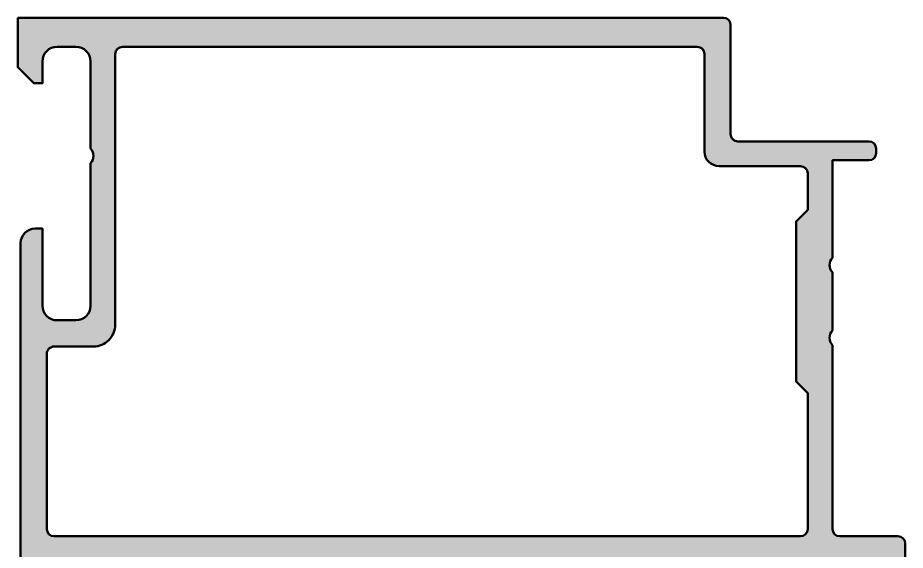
# Model space of a CAD drawing. Extents: x 0 to 79, y 0 to 90.
# Drawn here: x 0 to 61, y 53.4 to 90 of the extents above; entities that cross this region are included whole.
import ezdxf

# ---------------------------------------------------------------- set-up
doc = ezdxf.new("R2010")
doc.units = 0
doc.layers.add('0S-Alu contour', color=7, linetype='Continuous', lineweight=50)
doc.layers.add('0S-Alu hatch', color=252, linetype='Continuous', lineweight=25)

# ---------------------------------------------------------------- blocks, each defined once
blk = doc.blocks.new('430970__A4F26182_1DA9_45BC_85ED_26D8C13D79A6_')
at = {"layer": '0S-Alu hatch'}
h = blk.add_hatch(color=256, dxfattribs=at)
edge = h.paths.add_edge_path()
edge.add_line((0, 89.99999999999999), (0, 86.59999999999984))
edge.add_line((0, 86.59999999999984), (1.099999999999908, 85.49999999999999))
edge.add_line((1.099999999999908, 85.49999999999999), (1.700000000000159, 85.49999999999999))
edge.add_line((1.700000000000159, 85.49999999999999), (1.700000000000159, 87.00000000000001))
edge.add_ellipse((2.700000000000095, 87.00000000000004), major_axis=(-0.9999999999999364, 0), ratio=1, start_angle=269.9999999999988, end_angle=360, ccw=False)
edge.add_line((2.700000000000116, 87.99999999999999), (4, 87.99999999999999))
edge.add_ellipse((4.00000000000001, 87), major_axis=(-0.9999999999999857, 0), ratio=1, start_angle=180, end_angle=270.0000000000006, ccw=False)
edge.add_line((5, 86.99999999999999), (5, 80.99999999999991))
edge.add_ellipse((4.474999999999926, 80.49999999999994), major_axis=(-0.7250000000000333, 0), ratio=1, start_angle=136.397181027302, end_angle=223.602818972698, ccw=False)
edge.add_line((5, 79.99999999999999), (5.000000000000115, 70.20000000000007))
edge.add_ellipse((4.000000000000133, 70.20000000000007), major_axis=(-0.9999999999999822, 0), ratio=1, start_angle=90.00000000000381, end_angle=180, ccw=False)
edge.add_line((4.000000000000198, 69.20000000000007), (2.70000000000013, 69.20000000000002))
edge.add_ellipse((2.700000000000097, 70.20000000000007), major_axis=(-1.000000000000056, 0), ratio=1, start_angle=0, end_angle=90.00000000000188, ccw=False)
edge.add_line((1.700000000000045, 70.20000000000007), (1.700000000000045, 75.49999999999999))
edge.add_line((1.700000000000045, 75.49999999999999), (1.200000000000073, 75.49999999999999))
edge.add_arc((1.200000000000073, 74.50000000000007), 0.9999999999999147, 90.00000000000003, 180)
edge.add_line((0.2000000000001592, 74.50000000000007), (0.2000000000000455, 56.67701370324948))
edge.add_line((0.2000000000000455, 56.67701370324948), (0.2000012700442539, 53.49756307787433))
edge.add_line((0.2000012700442539, 53.49756307787433), (0.1999872884874776, 52.50006112619444))
edge.add_ellipse((0.1211508419444, 52.2325405342014), major_axis=(-0.2788950563273691, 0), ratio=1, start_angle=178.8354106258893, end_angle=253.5801235804966, ccw=False)
edge.add_line((0.3999882884873784, 52.22687212620297), (0.3999882884874069, 51.77327812620291))
edge.add_ellipse((0.1211201928442255, 51.76761746672564), major_axis=(-0.2789255417371671, 0), ratio=1, start_angle=106.4245945553657, end_angle=181.1628700729289, ccw=False)
edge.add_line((0.1999872884874491, 51.5000741262027), (0.1999872884874774, 49.62006312619425))
edge.add_arc((0.499987288487432, 49.62006312619426), 0.2999999999999545, 180, 270.0000000000008)
edge.add_line((0.4999872884874361, 49.3200631261943), (1.479961607530367, 49.32006312619432))
edge.add_arc((1.479961607530363, 49.6200631261942), 0.2999999999998906, 270.0000000000009, 360)
edge.add_line((1.779961607530253, 49.6200631261942), (1.779961607530225, 52.38006112619441))
edge.add_ellipse((1.899961607530097, 52.3800611261944), major_axis=(-0.1199999999998724, 0), ratio=1, start_angle=270.00000000000773, end_angle=360, ccw=False)
edge.add_line((1.899961607530081, 52.50006112619427), (6.199987288487452, 52.50006112619449))
edge.add_ellipse((6.199987288487479, 52.00006112619449), major_axis=(-0.5, 0), ratio=1, start_angle=180, end_angle=270.00000000000307, ccw=False)
edge.add_line((6.699987288487478, 52.00006112619449), (6.699987288487476, 51.3000611261945))
edge.add_line((6.699987288487476, 51.3000611261945), (5.318491830865108, 48.90724080316694))
edge.add_arc((5.438107073135785, 48.83818091084279), 0.1381197846483143, 150.0000000000033, 275.6225775507905)
edge.add_arc((4.961764047313924, 53.67666998804224), 4.999999999999939, 275.6225775507908, 342.2515836439298)
edge.add_ellipse((10.19990354276536, 52.00008793085963), major_axis=(-0.4999120691403422, 0), ratio=1, start_angle=269.9999999999992, end_angle=342.2515836439299, ccw=False)
edge.add_line((10.19990354276537, 52.49999999999998), (51.00007512697678, 52.49999999999998))
edge.add_ellipse((51.00007512697677, 52.00008793085993), major_axis=(-0.4999120691400449, 0), ratio=1, start_angle=197.7484163560708, end_angle=269.9999999999992, ccw=False)
edge.add_arc((56.23821462242833, 53.67666998804261), 5.000000000000377, 197.7484163560704, 264.3774224492065)
edge.add_arc((55.7618715966062, 48.83818091084271), 0.1381197846482883, 264.377422449204, 390.0000000000012)
edge.add_line((55.88148683887686, 48.90724080316686), (54.49999138125448, 51.30006112619445))
edge.add_line((54.49999138125448, 51.30006112619445), (54.49999138125448, 52.00006112619444))
edge.add_ellipse((54.99999138125448, 52.00006112619444), major_axis=(-0.4999999999999929, 0), ratio=1, start_angle=269.9999999999992, end_angle=360, ccw=False)
edge.add_line((54.99999138125449, 52.50006112619444), (59.30001706221155, 52.50006112619444))
edge.add_ellipse((59.30001706221155, 52.38006112619446), major_axis=(-0.1199999999999761, 0), ratio=1, start_angle=180, end_angle=269.9999999999966, ccw=False)
edge.add_line((59.42001706221152, 52.38006112619446), (59.42001706221152, 49.62006312619415))
edge.add_arc((59.72001706221141, 49.62006312619415), 0.2999999999998977, 180, 270.0000000000013)
edge.add_line((59.72001706221142, 49.32006312619424), (60.69999138125434, 49.32006312619426))
edge.add_arc((60.69999138125433, 49.62006312619421), 0.2999999999999474, 270.0000000000013, 360)
edge.add_line((60.99999138125428, 49.62006312619421), (60.99999138125429, 51.50007412620263))
edge.add_ellipse((61.07885847689752, 51.76761746672555), major_axis=(-0.2789255417371467, 0), ratio=1, start_angle=-1.1628700729244201, end_angle=73.57540544463268, ccw=False)
edge.add_line((60.79999038125436, 51.7732781262028), (60.79999038125436, 52.22687212620289))
edge.add_ellipse((61.07882782779737, 52.23254053420132), major_axis=(-0.2788950563274034, 0), ratio=1, start_angle=-73.58012358049649, end_angle=1.1645893741088003, ccw=False)
edge.add_line((60.99999138125429, 52.50006112619439), (60.99997739969751, 53.49756307887695))
edge.add_line((60.99997739969751, 53.49756307887695), (60.99997686791311, 53.85002388644032))
edge.add_arc((60.50000000000006, 53.85002313208643), 0.4999768679136316, 8.6442210057e-05, 90)
edge.add_line((60.50000000000006, 54.35000000000006), (56.50000000000009, 54.35000000000006))
edge.add_ellipse((56.50000000000009, 54.85000000000015), major_axis=(-0.5000000000000853, 0), ratio=1, start_angle=0, end_angle=90, ccw=False)
edge.add_line((56, 54.85000000000015), (56, 67.49999999999999))
edge.add_ellipse((56.52502695399268, 67.99999999999999), major_axis=(-0.7250195186467954, 0), ratio=1, start_angle=-43.60134995159018, end_angle=43.60134995159018, ccw=False)
edge.add_line((56, 68.49999999999999), (56, 72.49997253417978))
edge.add_ellipse((56.52502695399268, 72.99997253417978), major_axis=(-0.7250195186467954, 0), ratio=1, start_angle=-43.60134995159018, end_angle=43.60134995159018, ccw=False)
edge.add_line((56, 73.49997253417978), (56, 80.20000000000003))
edge.add_line((56, 80.20000000000003), (58.49999999999998, 80.20000000000003))
edge.add_arc((58.49999999999996, 80.70000000000005), 0.5000000000000142, 270.0000000000025, 360)
edge.add_line((58.99999999999998, 80.70000000000002), (59, 81.00000000000003))
edge.add_arc((58.50000000000005, 81.00000000000003), 0.4999999999999574, 0, 90)
edge.add_line((58.50000000000005, 81.49999999999999), (49.49999999999997, 81.49999999999999))
edge.add_ellipse((49.49999999999994, 81.99999999999993), major_axis=(-0.4999999999999432, 0), ratio=1, start_angle=0, end_angle=90.00000000000318, ccw=False)
edge.add_line((49, 81.99999999999997), (49.00000000000011, 89.49999999999993))
edge.add_arc((48.50000000000008, 89.49999999999994), 0.5000000000000285, 0, 90)
edge.add_line((48.50000000000008, 89.99999999999999), (0, 89.99999999999999))
edge = h.paths.add_edge_path()
edge.add_line((6.700000000000045, 68.89999999999985), (6.699999999999818, 87.49999999999982))
edge.add_ellipse((7.199999999999988, 87.49999999999982), major_axis=(-0.5000000000001706, 0), ratio=1, start_angle=270, end_angle=360, ccw=False)
edge.add_line((7.199999999999988, 87.99999999999999), (46.70000000000004, 87.99999999999997))
edge.add_ellipse((46.70000000000004, 87.49999999999999), major_axis=(-0.5, 0), ratio=1, start_angle=180, end_angle=270, ccw=False)
edge.add_line((47.20000000000005, 87.49999999999999), (47.19999999999981, 80.8000000000001))
edge.add_arc((48.19999999999986, 80.80000000000008), 1.000000000000035, 180, 269.9999999999992)
edge.add_line((48.19999999999984, 79.80000000000005), (53.80000435956298, 79.8))
edge.add_ellipse((53.80000435956297, 79.30000000000021), major_axis=(-0.4999999999997869, 0), ratio=1, start_angle=180, end_angle=269.9999999999992, ccw=False)
edge.add_line((54.30000435956277, 79.30000000000021), (54.30000435956277, 76.7999963765814))
edge.add_line((54.30000435956277, 76.7999963765814), (53.5, 75.99999201701876))
edge.add_line((53.5, 75.99999201701876), (53.5, 64.9999860186562))
edge.add_line((53.5, 64.9999860186562), (54.30000435956277, 64.19998165909338))
edge.add_line((54.30000435956277, 64.19998165909338), (54.30000435956277, 54.85000000000018))
edge.add_ellipse((53.80000435956265, 54.85000000000018), major_axis=(-0.5000000000001137, 0), ratio=1, start_angle=90, end_angle=180, ccw=False)
edge.add_line((53.80000435956265, 54.35000000000006), (2.500000000000085, 54.35000000000006))
edge.add_ellipse((2.500000000000085, 54.85000000000015), major_axis=(-0.5000000000000853, 0), ratio=1, start_angle=0, end_angle=90, ccw=False)
edge.add_line((2, 54.85000000000015), (2, 66.89999999999986))
edge.add_ellipse((2.500000000000028, 66.89999999999986), major_axis=(-0.5000000000000285, 0), ratio=1, start_angle=269.99999999999875, end_angle=360, ccw=False)
edge.add_line((2.500000000000039, 67.3999999999999), (5.200000000000046, 67.39999999999985))
edge.add_arc((5.200000000000059, 68.89999999999984), 1.499999999999985, 269.9999999999995, 360)
at = {"layer": '0S-Alu contour', "color": 7}
for points in [[(0, 89.99999999999999), (0, 86.59999999999984), (1.099999999999908, 85.49999999999999), (1.700000000000159, 85.49999999999999), (1.700000000000159, 87.00000000000001)], [(48.50000000000008, 89.99999999999999), (0, 89.99999999999999)], [(49, 81.99999999999997), (49.00000000000011, 89.49999999999993)], [(2.700000000000116, 87.99999999999999), (4, 87.99999999999999)], [(7.199999999999988, 87.99999999999999), (46.70000000000004, 87.99999999999997)], [(6.700000000000045, 68.89999999999985), (6.699999999999818, 87.49999999999982)], [(47.20000000000005, 87.49999999999999), (47.19999999999981, 80.8000000000001)], [(5, 86.99999999999999), (5, 80.99999999999991)], [(58.50000000000005, 81.49999999999999), (49.49999999999997, 81.49999999999999)], [(58.99999999999998, 80.70000000000002), (59, 81.00000000000003)], [(5, 79.99999999999999), (5.000000000000115, 70.20000000000007)], [(56, 73.49997253417978), (56, 80.20000000000003), (58.49999999999998, 80.20000000000003)], [(48.19999999999984, 79.80000000000005), (53.80000435956298, 79.8)], [(54.30000435956277, 79.30000000000021), (54.30000435956277, 76.7999963765814), (53.5, 75.99999201701876), (53.5, 64.9999860186562), (54.30000435956277, 64.19998165909338), (54.30000435956277, 54.85000000000018)], [(1.700000000000045, 70.20000000000007), (1.700000000000045, 75.49999999999999), (1.200000000000073, 75.49999999999999)], [(0.2000000000001592, 74.50000000000007), (0.2000000000000455, 56.67701370324948), (0.2000012700442539, 53.49756307787433), (0.1999872884874776, 52.50006112619444)], [(56, 68.49999999999999), (56, 72.49997253417978)], [(4.000000000000198, 69.20000000000007), (2.70000000000013, 69.20000000000002)], [(2.500000000000039, 67.3999999999999), (5.200000000000046, 67.39999999999985)], [(56, 54.85000000000015), (56, 67.49999999999999)], [(2, 54.85000000000015), (2, 66.89999999999986)], [(53.80000435956265, 54.35000000000006), (2.500000000000085, 54.35000000000006)], [(60.50000000000006, 54.35000000000006), (56.50000000000009, 54.35000000000006)], [(60.99999138125429, 52.50006112619439), (60.99997739969751, 53.49756307887695), (60.99997686791311, 53.85002388644032)], [(1.899961607530081, 52.50006112619427), (6.199987288487452, 52.50006112619449)], [(10.19990354276537, 52.49999999999998), (51.00007512697678, 52.49999999999998)], [(54.99999138125449, 52.50006112619444), (59.30001706221155, 52.50006112619444)], [(0.3999882884873784, 52.22687212620297), (0.3999882884874069, 51.77327812620291)], [(1.779961607530253, 49.6200631261942), (1.779961607530225, 52.38006112619441)], [(6.699987288487478, 52.00006112619449), (6.699987288487476, 51.3000611261945), (5.318491830865108, 48.90724080316694)], [(55.88148683887686, 48.90724080316686), (54.49999138125448, 51.30006112619445), (54.49999138125448, 52.00006112619444)], [(59.42001706221152, 52.38006112619446), (59.42001706221152, 49.62006312619415)], [(60.79999038125436, 51.7732781262028), (60.79999038125436, 52.22687212620289)], [(0.1999872884874491, 51.5000741262027), (0.1999872884874774, 49.62006312619425)], [(60.99999138125428, 49.62006312619421), (60.99999138125429, 51.50007412620263)], [(0.4999872884874361, 49.3200631261943), (1.479961607530367, 49.32006312619432)], [(59.72001706221142, 49.32006312619424), (60.69999138125434, 49.32006312619426)]]:
    blk.add_lwpolyline(points, dxfattribs=at)
for centre, radius, start, end in [((48.50000000000008, 89.49999999999994), 0.5000000000000285, 0, 90), ((58.50000000000005, 81.00000000000003), 0.4999999999999574, 0, 90), ((48.19999999999986, 80.80000000000008), 1.000000000000035, 180, 269.9999999999992), ((58.49999999999996, 80.70000000000005), 0.5000000000000142, 270.0000000000025, 0), ((1.200000000000073, 74.50000000000007), 0.9999999999999147, 90.00000000000003, 180), ((5.200000000000059, 68.89999999999984), 1.499999999999985, 269.9999999999995, 0), ((60.50000000000006, 53.85002313208643), 0.4999768679136316, 8.6442210057e-05, 90), ((4.961764047313924, 53.67666998804224), 4.999999999999939, 275.6225775507908, 342.2515836439298), ((56.23821462242833, 53.67666998804261), 5.000000000000377, 197.7484163560704, 264.3774224492065), ((0.499987288487432, 49.62006312619426), 0.2999999999999545, 180, 270.0000000000008), ((1.479961607530363, 49.6200631261942), 0.2999999999998906, 270.0000000000009, 0), ((59.72001706221141, 49.62006312619415), 0.2999999999998977, 180, 270.0000000000013), ((60.69999138125433, 49.62006312619421), 0.2999999999999474, 270.0000000000013, 0), ((5.438107073135785, 48.83818091084279), 0.1381197846483143, 150.0000000000033, 275.6225775507905), ((55.7618715966062, 48.83818091084271), 0.1381197846482883, 264.377422449204, 30.00000000000119)]:
    blk.add_arc(centre, radius, start, end, dxfattribs=at)
at = {"layer": '0S-Alu contour', "color": 7, "extrusion": (0, 0, -1)}
for centre, radius, start, end in [((-2.700000000000095, 87.00000000000004), 0.9999999999999364, 0, 90.0000000000012), ((-4.00000000000001, 87), 0.9999999999999857, 89.99999999999939, 180), ((-7.199999999999988, 87.49999999999982), 0.5000000000001706, 0, 90), ((-46.70000000000004, 87.49999999999999), 0.5, 90, 180), ((-49.49999999999994, 81.99999999999993), 0.4999999999999432, 269.9999999999968, 0), ((-4.474999999999926, 80.49999999999994), 0.7250000000000334, 136.397181027302, 223.602818972698), ((-53.80000435956297, 79.30000000000021), 0.4999999999997869, 90.00000000000081, 180), ((-56.52502695399268, 72.99997253417978), 0.7250195186467954, 316.3986500484098, 43.60134995159028), ((-2.700000000000097, 70.20000000000007), 1.000000000000056, 269.9999999999981, 0), ((-4.000000000000133, 70.20000000000007), 0.9999999999999822, 180, 269.9999999999962), ((-56.52502695399268, 67.99999999999999), 0.7250195186467954, 316.3986500484098, 43.60134995159028), ((-2.500000000000028, 66.89999999999986), 0.5000000000000285, 0, 90.00000000000122), ((-2.500000000000085, 54.85000000000015), 0.5000000000000853, 270, 0), ((-53.80000435956265, 54.85000000000018), 0.5000000000001137, 180, 270), ((-56.50000000000009, 54.85000000000015), 0.5000000000000853, 270, 0), ((-0.1211508419444, 52.2325405342014), 0.2788950563273691, 106.4198764195034, 181.1645893741107), ((-1.899961607530097, 52.3800611261944), 0.1199999999998724, 0, 89.99999999999227), ((-6.199987288487479, 52.00006112619449), 0.5, 89.99999999999694, 180), ((-10.19990354276536, 52.00008793085963), 0.4999120691403422, 17.74841635607008, 90.00000000000081), ((-51.00007512697677, 52.00008793085993), 0.499912069140045, 90.00000000000081, 162.2515836439292), ((-54.99999138125448, 52.00006112619444), 0.4999999999999929, 0, 90.00000000000081), ((-59.30001706221155, 52.38006112619446), 0.1199999999999761, 90.0000000000034, 180), ((-61.07882782779737, 52.23254053420132), 0.2788950563274034, 358.8354106258912, 73.58012358049658), ((-0.1211201928442255, 51.76761746672564), 0.2789255417371671, 178.8371299270711, 253.5754054446343), ((-61.07885847689752, 51.76761746672555), 0.2789255417371467, 286.4245945553673, 1.162870072924464)]:
    blk.add_arc(centre, radius, start, end, dxfattribs=at)
blk = doc.blocks.new('430760__13A4B081_2E95_448C_A5C0_206A17400240_')
at = {"layer": '0S-Alu contour', "color": 7}
blk.add_blockref('430970__A4F26182_1DA9_45BC_85ED_26D8C13D79A6_', (0, 0), dxfattribs=at)

msp = doc.modelspace()

# ---------------------------------------------------------------- block references
at = {"layer": '0S-Alu contour', "color": 7}
msp.add_blockref('430760__13A4B081_2E95_448C_A5C0_206A17400240_', (0, 0), dxfattribs=at)

doc.saveas('drawing.dxf')
